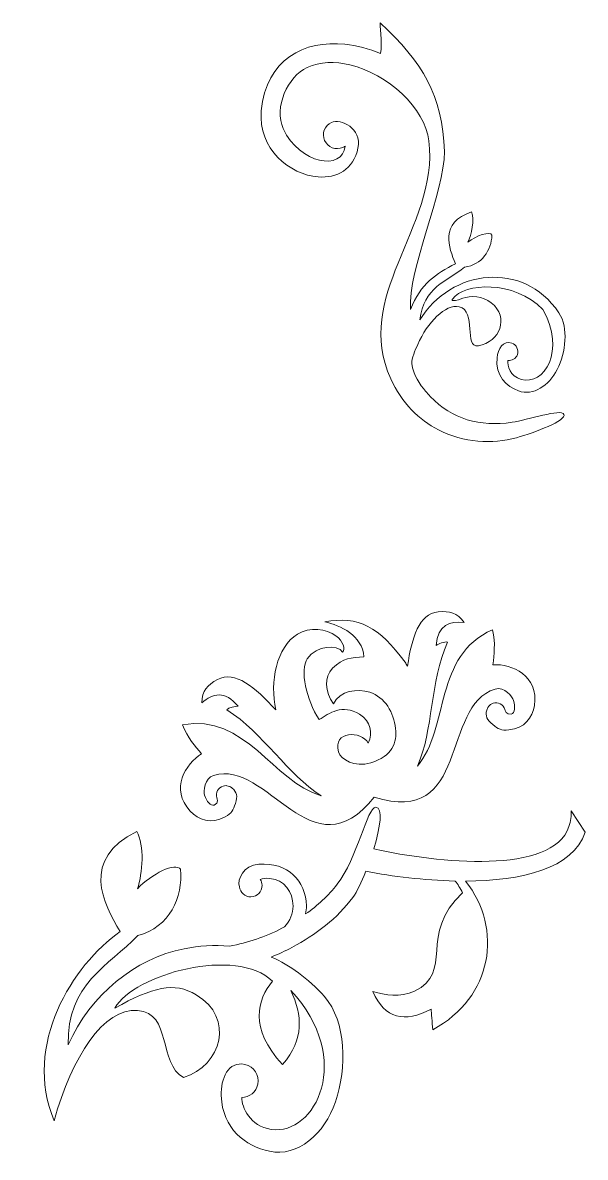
# Model space of a CAD drawing. Header units: inches. Extents: x 69 to 147, y -219 to -61.
import ezdxf

# ---------------------------------------------------------------- set-up
doc = ezdxf.new("R2010")
doc.units = ezdxf.units.IN
doc.header["$MEASUREMENT"] = 0
doc.layers.add('Layer 1', color=7, linetype='Continuous')

# ---------------------------------------------------------------- blocks, each defined once
blk = doc.blocks.new('block 2')
at = {"layer": 'Layer 1', "color": 18, "lineweight": 13, "true_color": 0x010101}
for points, knots in [([(110.03, -82.2), (112.6, -82.4), (114.96, -81.2), (115.58, -78.18), (116.16, -75.4), (113.15, -74.02), (111.88, -74.6), (110.92, -75.04), (110.49, -76.17), (110.93, -77.13), (111.37, -78.09), (112.5, -78.52), (113.46, -78.08), (113.58, -78.03), (113.69, -77.96), (113.79, -77.89), (113.49, -81.42), (107.41, -80.44), (105.15, -75.47), (103.81, -72.53), (105.77, -68.18), (108.49, -66.94), (110.3, -66.12), (112.38, -66.07), (114.46, -66.57), (119.72, -67.82), (124.93, -72.59), (125.48, -77.17), (126.2, -83.26), (123.37, -88.75), (121.17, -94.25), (119.08, -99.44), (117.56, -104.64), (120.15, -110.35), (121.7, -113.76), (124.1, -116.08), (126.8, -117.48), (130.29, -119.28), (134.31, -119.54), (137.68, -118.58), (140.31, -117.84), (144.7, -116.17), (144.31, -115.32), (143.92, -114.47), (139.23, -116.13), (137.08, -116.43), (132.58, -117.07), (128.68, -116.01), (125.67, -112.84), (125.44, -112.6), (125.22, -112.35), (125, -112.08), (124.25, -111.17), (123.22, -109.83), (123.11, -108.24), (123.05, -107.46), (123.54, -106.44), (123.91, -105.58), (125.25, -102.51), (127.8, -99.9), (129.68, -100.31), (132.18, -100.85), (130.27, -106.13), (132.38, -105.74), (135.34, -105.21), (136.77, -101.85), (134.16, -99.75), (132.97, -98.79), (131.28, -98.74), (130.2, -99.13), (128.3, -99.81), (128.74, -99.23), (128.74, -99.23), (130.41, -96.96), (137.32, -96.55), (141.36, -100.69), (144.63, -106.43), (141.54, -111.36), (138.34, -110.45), (136.79, -110.01), (136.38, -108.51), (136.49, -107.8), (137.05, -107.87), (137.61, -107.54), (137.81, -106.99), (138.04, -106.33), (137.7, -105.62), (137.05, -105.39), (135.84, -104.95), (135.11, -106.19), (134.98, -107.45), (134.73, -109.91), (136.28, -111.44), (137.98, -112.05), (140.01, -112.78), (142.23, -111.32), (143.36, -109.07), (144.56, -106.69), (144.98, -103.25), (143.61, -101.18), (141.02, -97.27), (137.28, -96.01), (133.74, -96.22), (129.99, -96.45), (126.36, -98.66), (124.2, -102.15), (124.7, -97.65), (128.02, -96.71), (130.44, -94.79), (132.89, -94.47), (134.17, -92.43), (134.27, -90.33), (133.99, -89.72), (132.08, -90.37), (130.9, -91.32), (131.42, -90.24), (131.88, -88.18), (131.42, -87.09), (126.98, -88.57), (128.21, -92.08), (129.19, -94.31), (126.41, -95.75), (124.39, -97.03), (122.89, -100.68), (122.51, -95.21), (127.71, -84.18), (127.63, -78.65), (127.35, -70.78), (124.64, -66.27), (118.65, -60.69), (118.6, -60.77), (119.02, -63.47), (118.71, -65), (117.1, -64.3), (115.42, -63.86), (113.76, -63.68), (113.76, -63.68), (113.76, -63.69), (113.76, -63.69), (108.11, -63.1), (102.77, -65.74), (102.09, -72.96), (101.59, -78.3), (106.07, -81.9), (110.03, -82.2)], [0, 0, 0, 0, 1, 1, 1, 2, 2, 2, 3, 3, 3, 4, 4, 4, 5, 5, 5, 6, 6, 6, 7, 7, 7, 8, 8, 8, 9, 9, 9, 10, 10, 10, 11, 11, 11, 12, 12, 12, 13, 13, 13, 14, 14, 14, 15, 15, 15, 16, 16, 16, 17, 17, 17, 18, 18, 18, 19, 19, 19, 20, 20, 20, 21, 21, 21, 22, 22, 22, 23, 23, 23, 24, 24, 24, 25, 25, 25, 26, 26, 26, 27, 27, 27, 28, 28, 28, 29, 29, 29, 30, 30, 30, 31, 31, 31, 32, 32, 32, 33, 33, 33, 34, 34, 34, 35, 35, 35, 36, 36, 36, 37, 37, 37, 38, 38, 38, 39, 39, 39, 40, 40, 40, 41, 41, 41, 42, 42, 42, 43, 43, 43, 44, 44, 44, 45, 45, 45, 46, 46, 46, 47, 47, 47, 48, 48, 48, 48]), ([(92.19, -170.66), (93.33, -171.89), (95.09, -172.51), (97.04, -171.47), (97.96, -170.98), (98.19, -170.55), (98.47, -169.59), (98.85, -168.63), (98.63, -167.95), (98.04, -167.45), (97.98, -167.39), (97.91, -167.34), (97.83, -167.3), (97.7, -167.21), (97.26, -167.09), (97.19, -167.11), (97.05, -167.11), (96.91, -167.12), (96.77, -167.16), (96.08, -167.38), (95.69, -168.11), (95.9, -168.8), (95.9, -168.82), (96.21, -169.61), (95.51, -169.82), (95.03, -169.97), (94.45, -169.33), (94.17, -168.42), (94.03, -167.95), (94.15, -166.06), (95.44, -165.67), (103.01, -163.35), (109.15, -179.71), (117.84, -168.7), (131.2, -172.95), (127.13, -155.96), (134.7, -153.64), (135.98, -153.25), (137.14, -154.74), (137.29, -155.21), (137.56, -156.12), (137.45, -156.97), (136.96, -157.12), (136.27, -157.33), (136.07, -156.51), (136.07, -156.5), (135.86, -155.8), (135.12, -155.41), (134.43, -155.62), (134.29, -155.66), (134.17, -155.73), (134.05, -155.81), (133.98, -155.84), (133.68, -156.18), (133.63, -156.33), (133.59, -156.41), (133.56, -156.49), (133.54, -156.57), (133.33, -157.32), (133.52, -158), (134.38, -158.59), (135.15, -159.22), (135.58, -159.45), (136.63, -159.34), (138.82, -159.11), (139.93, -157.61), (140.19, -155.94), (140.83, -151.73), (137.03, -150.11), (134.41, -150.24), (134.54, -148.76), (134.79, -147.35), (134.36, -145.37), (126.13, -148.9), (128.36, -159.06), (123.87, -164.4), (126.12, -159.31), (125.61, -152.71), (128.05, -147.08), (127.68, -146.95), (126.8, -147.37), (126.47, -147.57), (126.71, -144.68), (128.4, -144.09), (130.38, -144.36), (129.43, -142.97), (128.35, -142.72), (126.76, -142.88), (124.09, -143.15), (123.11, -146.41), (122.48, -150.43), (122.37, -150.25), (122.27, -150.07), (122.14, -149.9), (118.58, -144.98), (115.6, -143.37), (110.95, -144.27), (113.13, -144.71), (116.18, -146.14), (116.4, -149.15), (114.67, -149.25), (113.49, -149.29), (112.03, -150.74), (110.83, -151.92), (111, -153.98), (112.15, -155.72), (113.04, -153.8), (115.47, -153.55), (117.22, -154.09), (119.35, -154.75), (120.58, -156.95), (120.83, -159.14), (121.05, -161.08), (120.38, -163), (117.37, -163.92), (115.06, -164.63), (113.19, -163.43), (112.88, -162.41), (111.96, -159.4), (116.1, -159.44), (117.02, -161.17), (117.64, -159.67), (117.43, -158.22), (115.8, -157.15), (113.39, -155.68), (111.56, -157.01), (110.16, -157.89), (108.35, -155.15), (107.44, -150.95), (108.51, -149.4), (109.8, -147.52), (112.73, -147.41), (113.44, -148.48), (113.9, -148.13), (113.46, -146.89), (112.51, -146.2), (111.16, -145.22), (108.84, -144.9), (107.14, -145.97), (104.2, -147.81), (103.26, -152.61), (104.11, -156.55), (101.21, -153.38), (98.45, -150.99), (95.98, -152.31), (94.58, -153.07), (93.82, -153.88), (93.81, -155.57), (95.3, -154.23), (97.04, -153.78), (98.85, -156.04), (98.47, -156.06), (97.51, -156.2), (97.27, -156.52), (102.44, -159.8), (105.73, -165.57), (110.44, -168.51), (103.72, -166.61), (99.88, -156.95), (91.08, -158.63), (91.84, -160.51), (92.84, -161.54), (93.77, -162.69), (91.53, -164.06), (89.29, -167.53), (92.19, -170.66)], [0, 0, 0, 0, 1, 1, 1, 2, 2, 2, 3, 3, 3, 4, 4, 4, 5, 5, 5, 6, 6, 6, 7, 7, 7, 8, 8, 8, 9, 9, 9, 10, 10, 10, 11, 11, 11, 12, 12, 12, 13, 13, 13, 14, 14, 14, 15, 15, 15, 16, 16, 16, 17, 17, 17, 18, 18, 18, 19, 19, 19, 20, 20, 20, 21, 21, 21, 22, 22, 22, 23, 23, 23, 24, 24, 24, 25, 25, 25, 26, 26, 26, 27, 27, 27, 28, 28, 28, 29, 29, 29, 30, 30, 30, 31, 31, 31, 32, 32, 32, 33, 33, 33, 34, 34, 34, 35, 35, 35, 36, 36, 36, 37, 37, 37, 38, 38, 38, 39, 39, 39, 40, 40, 40, 41, 41, 41, 42, 42, 42, 43, 43, 43, 44, 44, 44, 45, 45, 45, 46, 46, 46, 47, 47, 47, 48, 48, 48, 49, 49, 49, 50, 50, 50, 51, 51, 51, 52, 52, 52, 53, 53, 53, 54, 54, 54, 55, 55, 55, 55]), ([(147.29, -173.59), (147.29, -173.59), (145.33, -170.62), (145.33, -170.62), (145.36, -171.33), (145.25, -172.08), (145, -172.82), (142.71, -179.61), (126.69, -177.89), (117.79, -175.94), (118.7, -172.92), (119.11, -170.12), (118.04, -170.11), (116.89, -170.11), (115.46, -177.3), (112.69, -180.87), (111.46, -182.45), (109.95, -183.83), (108.27, -185.01), (108.35, -184.64), (108.38, -184.25), (108.38, -183.86), (108.31, -180.39), (105.79, -177.77), (101.76, -178.07), (99.57, -178.23), (98.68, -180.19), (99.06, -181.2), (99.14, -182.01), (99.82, -182.63), (100.65, -182.62), (101.52, -182.6), (102.22, -181.88), (102.2, -181.01), (102.19, -180.7), (102.1, -180.43), (101.95, -180.19), (102.29, -180.07), (102.72, -180), (103.28, -180.05), (105.32, -180.22), (106.49, -181.91), (106.52, -183.9), (106.55, -184.96), (106.1, -185.94), (105.33, -186.81), (105.21, -186.88), (105.08, -186.95), (104.96, -187.01), (102.68, -188.17), (100.22, -189.03), (97.66, -189.5), (95.53, -189.3), (93.39, -189.44), (91.34, -189.85), (84.45, -191.23), (78.27, -196.25), (75.16, -203.26), (74.94, -194.78), (80.86, -192.2), (84.86, -188.02), (89.33, -186.82), (91.18, -182.7), (90.83, -178.78), (90.14, -177.72), (86.78, -179.42), (84.83, -181.48), (85.52, -179.35), (85.84, -175.4), (84.72, -173.51), (76.86, -177.37), (80.03, -183.57), (82.41, -187.45), (75.75, -192.16), (68.81, -203.22), (73.18, -213.85), (75.72, -204.92), (80.07, -198.09), (84.84, -198.46), (89.62, -198.83), (87.7, -205.81), (91.24, -207.84), (96.59, -206.11), (98.4, -199.52), (93.02, -196.28), (89.93, -194.42), (86.95, -195.22), (81.66, -198.14), (84.32, -193.37), (98.67, -189.5), (103.64, -194.38), (101.57, -196.95), (100.34, -200.91), (105.04, -206.01), (108.16, -202.37), (107.77, -199.18), (106.23, -195.67), (115.09, -205.25), (109.64, -215.93), (103.49, -215.05), (100.5, -214.63), (99.35, -211.96), (99.38, -210.61), (100.43, -210.59), (101.38, -209.85), (101.61, -208.76), (101.88, -207.5), (101.07, -206.26), (99.81, -205.99), (97.46, -205.49), (96.42, -207.98), (96.5, -210.35), (96.65, -214.97), (99.92, -217.41), (103.23, -218.11), (107.17, -218.95), (110.91, -215.69), (112.44, -211.2), (114.06, -206.5), (113.96, -200.02), (110.9, -196.54), (108.6, -193.93), (106.08, -192.15), (103.48, -191.01), (104.47, -190.62), (105.43, -190.18), (106.36, -189.67), (109.68, -187.9), (112.74, -185.61), (114.87, -182.69), (115.43, -181.92), (116.08, -180.58), (116.69, -179.06), (120.38, -179.76), (124.8, -180.32), (129.12, -180.41), (129.5, -180.87), (129.85, -181.42), (130.16, -182.06), (123.95, -187.86), (129, -193.14), (123.45, -195.78), (121.47, -196.73), (119.37, -196.3), (117.67, -195.84), (119.31, -199.61), (122.06, -200.23), (125.78, -198.3), (125.82, -198.76), (125.92, -200.14), (126.01, -201.15), (134.38, -196.63), (135.85, -187.12), (130.59, -180.42), (138.37, -180.38), (145.56, -178.72), (147.29, -173.59)], [0, 0, 0, 0, 1, 1, 1, 2, 2, 2, 3, 3, 3, 4, 4, 4, 5, 5, 5, 6, 6, 6, 7, 7, 7, 8, 8, 8, 9, 9, 9, 10, 10, 10, 11, 11, 11, 12, 12, 12, 13, 13, 13, 14, 14, 14, 15, 15, 15, 16, 16, 16, 17, 17, 17, 18, 18, 18, 19, 19, 19, 20, 20, 20, 21, 21, 21, 22, 22, 22, 23, 23, 23, 24, 24, 24, 25, 25, 25, 26, 26, 26, 27, 27, 27, 28, 28, 28, 29, 29, 29, 30, 30, 30, 31, 31, 31, 32, 32, 32, 33, 33, 33, 34, 34, 34, 35, 35, 35, 36, 36, 36, 37, 37, 37, 38, 38, 38, 39, 39, 39, 40, 40, 40, 41, 41, 41, 42, 42, 42, 43, 43, 43, 44, 44, 44, 45, 45, 45, 46, 46, 46, 47, 47, 47, 48, 48, 48, 49, 49, 49, 50, 50, 50, 51, 51, 51, 52, 52, 52, 52])]:
    blk.add_open_spline(points, degree=3, knots=knots, dxfattribs=at)

msp = doc.modelspace()

# ---------------------------------------------------------------- block references
at = {"layer": 'Layer 1'}
msp.add_blockref('block 2', (0, 0), dxfattribs=at)

doc.saveas('drawing.dxf')
